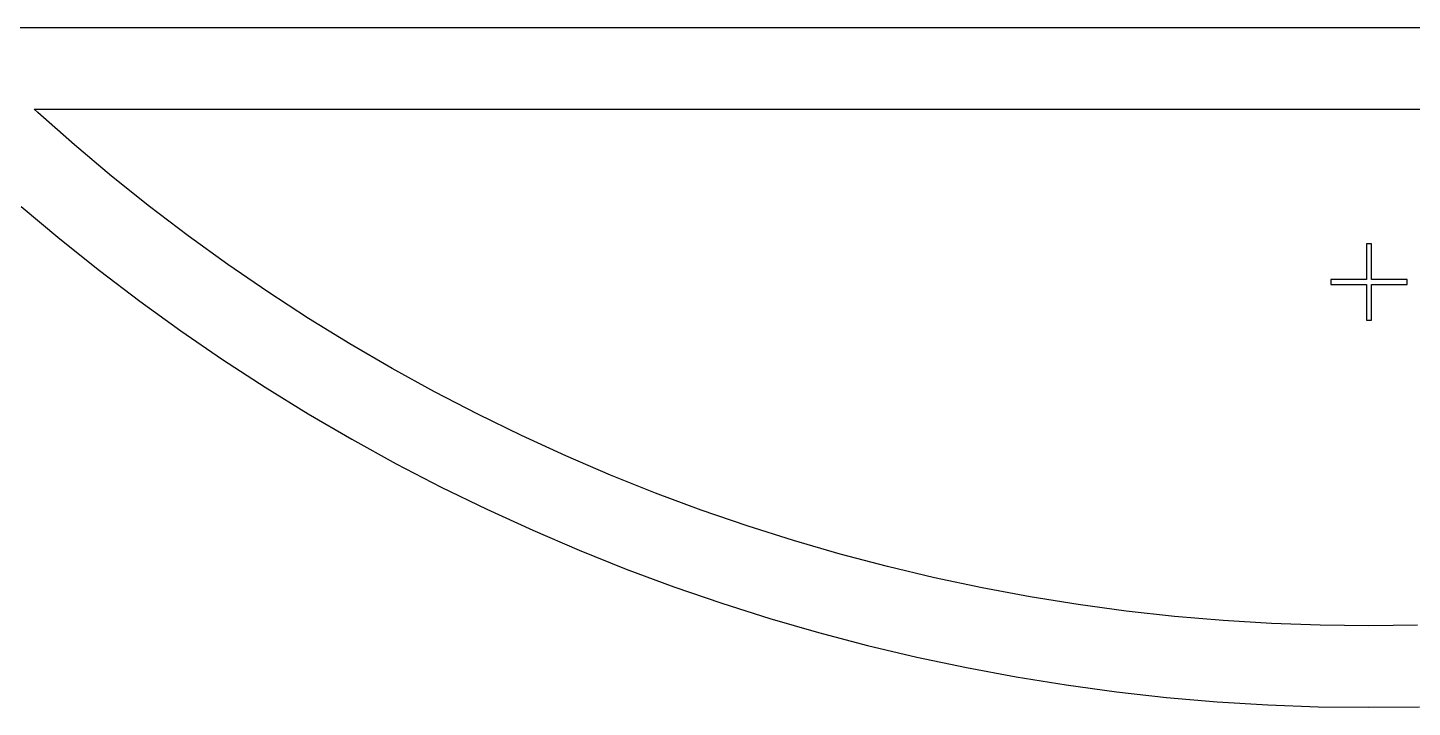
# Model space of a CAD drawing. Extents: x -18 to 83, y -18 to 83.
# Drawn here: x -0.71 to 33.32, y -18.45 to -1.75 of the extents above; entities that cross this region are included whole.
import ezdxf

# ---------------------------------------------------------------- set-up
doc = ezdxf.new("R2010")
doc.units = 0

msp = doc.modelspace()

# ---------------------------------------------------------------- linework, layer by layer
for p, q in [((66.25, -1.75), (-1.75, -1.75)), ((-0.45491, -3.8343), (-0.54568, -3.75)), ((-0.54568, -3.75), (65.0457, -3.75)), ((0.44048, -4.62607), (-0.45491, -3.8343)), ((1.35504, -5.3956), (0.44048, -4.62607)), ((2.28821, -6.14246), (1.35504, -5.3956)), ((-0.86586, -6.14049), (0.08626, -6.94162)), ((3.23944, -6.8662), (2.28821, -6.14246)), ((0.08626, -6.94162), (1.05775, -7.71916)), ((4.20813, -7.56638), (3.23944, -6.8662)), ((32.3125, -7.0625), (32.1875, -7.0625)), ((32.1875, -7.0625), (32.1875, -7.9375)), ((32.3125, -7.9375), (32.3125, -7.0625)), ((1.05775, -7.71916), (2.04803, -8.47261)), ((5.19373, -8.24257), (4.20813, -7.56638)), ((32.1875, -7.9375), (31.3125, -7.9375)), ((31.3125, -7.9375), (31.3125, -8.0625)), ((31.3125, -8.0625), (32.1875, -8.0625)), ((32.1875, -8.0625), (32.1875, -8.9375)), ((33.1875, -7.9375), (32.3125, -7.9375)), ((32.3125, -8.0625), (33.1875, -8.0625)), ((32.3125, -8.9375), (32.3125, -8.0625)), ((33.1875, -8.0625), (33.1875, -7.9375)), ((2.04803, -8.47261), (3.05652, -9.20154)), ((6.1956, -8.89436), (5.19373, -8.24257)), ((7.2132, -9.52138), (6.1956, -8.89436)), ((32.1875, -8.9375), (32.3125, -8.9375)), ((3.05652, -9.20154), (4.08258, -9.9055)), ((8.24585, -10.1232), (7.2132, -9.52138)), ((4.08258, -9.9055), (5.12561, -10.5841)), ((9.29297, -10.6996), (8.24585, -10.1232)), ((5.12561, -10.5841), (6.18498, -11.2368)), ((10.3539, -11.25), (9.29297, -10.6996)), ((6.18498, -11.2368), (7.26006, -11.8634)), ((11.4281, -11.7743), (10.3539, -11.25)), ((7.26006, -11.8634), (8.35017, -12.4634)), ((12.5147, -12.272), (11.4281, -11.7743)), ((8.35017, -12.4634), (9.4547, -13.0365)), ((13.6133, -12.7429), (12.5147, -12.272)), ((14.7231, -13.1867), (13.6133, -12.7429)), ((9.4547, -13.0365), (10.573, -13.5822)), ((15.8435, -13.6032), (14.7231, -13.1867)), ((10.573, -13.5822), (11.7043, -14.1004)), ((16.9737, -13.992), (15.8435, -13.6032)), ((11.7043, -14.1004), (12.8479, -14.5907)), ((18.1131, -14.353), (16.9737, -13.992)), ((12.8479, -14.5907), (14.0033, -15.0527)), ((19.2611, -14.6859), (18.1131, -14.353)), ((20.4169, -14.9905), (19.2611, -14.6859)), ((14.0033, -15.0527), (15.1697, -15.4863)), ((21.5798, -15.2667), (20.4169, -14.9905)), ((22.7491, -15.5142), (21.5798, -15.2667)), ((15.1697, -15.4863), (16.3463, -15.8911)), ((23.9241, -15.733), (22.7491, -15.5142)), ((16.3463, -15.8911), (17.5326, -16.2669)), ((25.1042, -15.9229), (23.9241, -15.733)), ((26.2886, -16.0837), (25.1042, -15.9229)), ((17.5326, -16.2669), (18.7277, -16.6134)), ((27.4766, -16.2155), (26.2886, -16.0837)), ((28.6674, -16.318), (27.4766, -16.2155)), ((29.8604, -16.3913), (28.6674, -16.318)), ((18.7277, -16.6134), (19.9309, -16.9306)), ((31.0548, -16.4353), (29.8604, -16.3913)), ((32.25, -16.45), (31.0548, -16.4353)), ((33.4451, -16.4353), (32.25, -16.45)), ((19.9309, -16.9306), (21.1416, -17.2181)), ((21.1416, -17.2181), (22.3589, -17.4758)), ((22.3589, -17.4758), (23.5822, -17.7036)), ((23.5822, -17.7036), (24.8108, -17.9012)), ((24.8108, -17.9012), (26.0438, -18.0687)), ((26.0438, -18.0687), (27.2805, -18.2059)), ((27.2805, -18.2059), (28.5203, -18.3126)), ((28.5203, -18.3126), (29.7623, -18.3889)), ((29.7623, -18.3889), (31.0058, -18.4347)), ((31.0058, -18.4347), (32.25, -18.45)), ((32.25, -18.45), (33.4942, -18.4347))]:
    msp.add_line(p, q)

doc.saveas('drawing.dxf')
